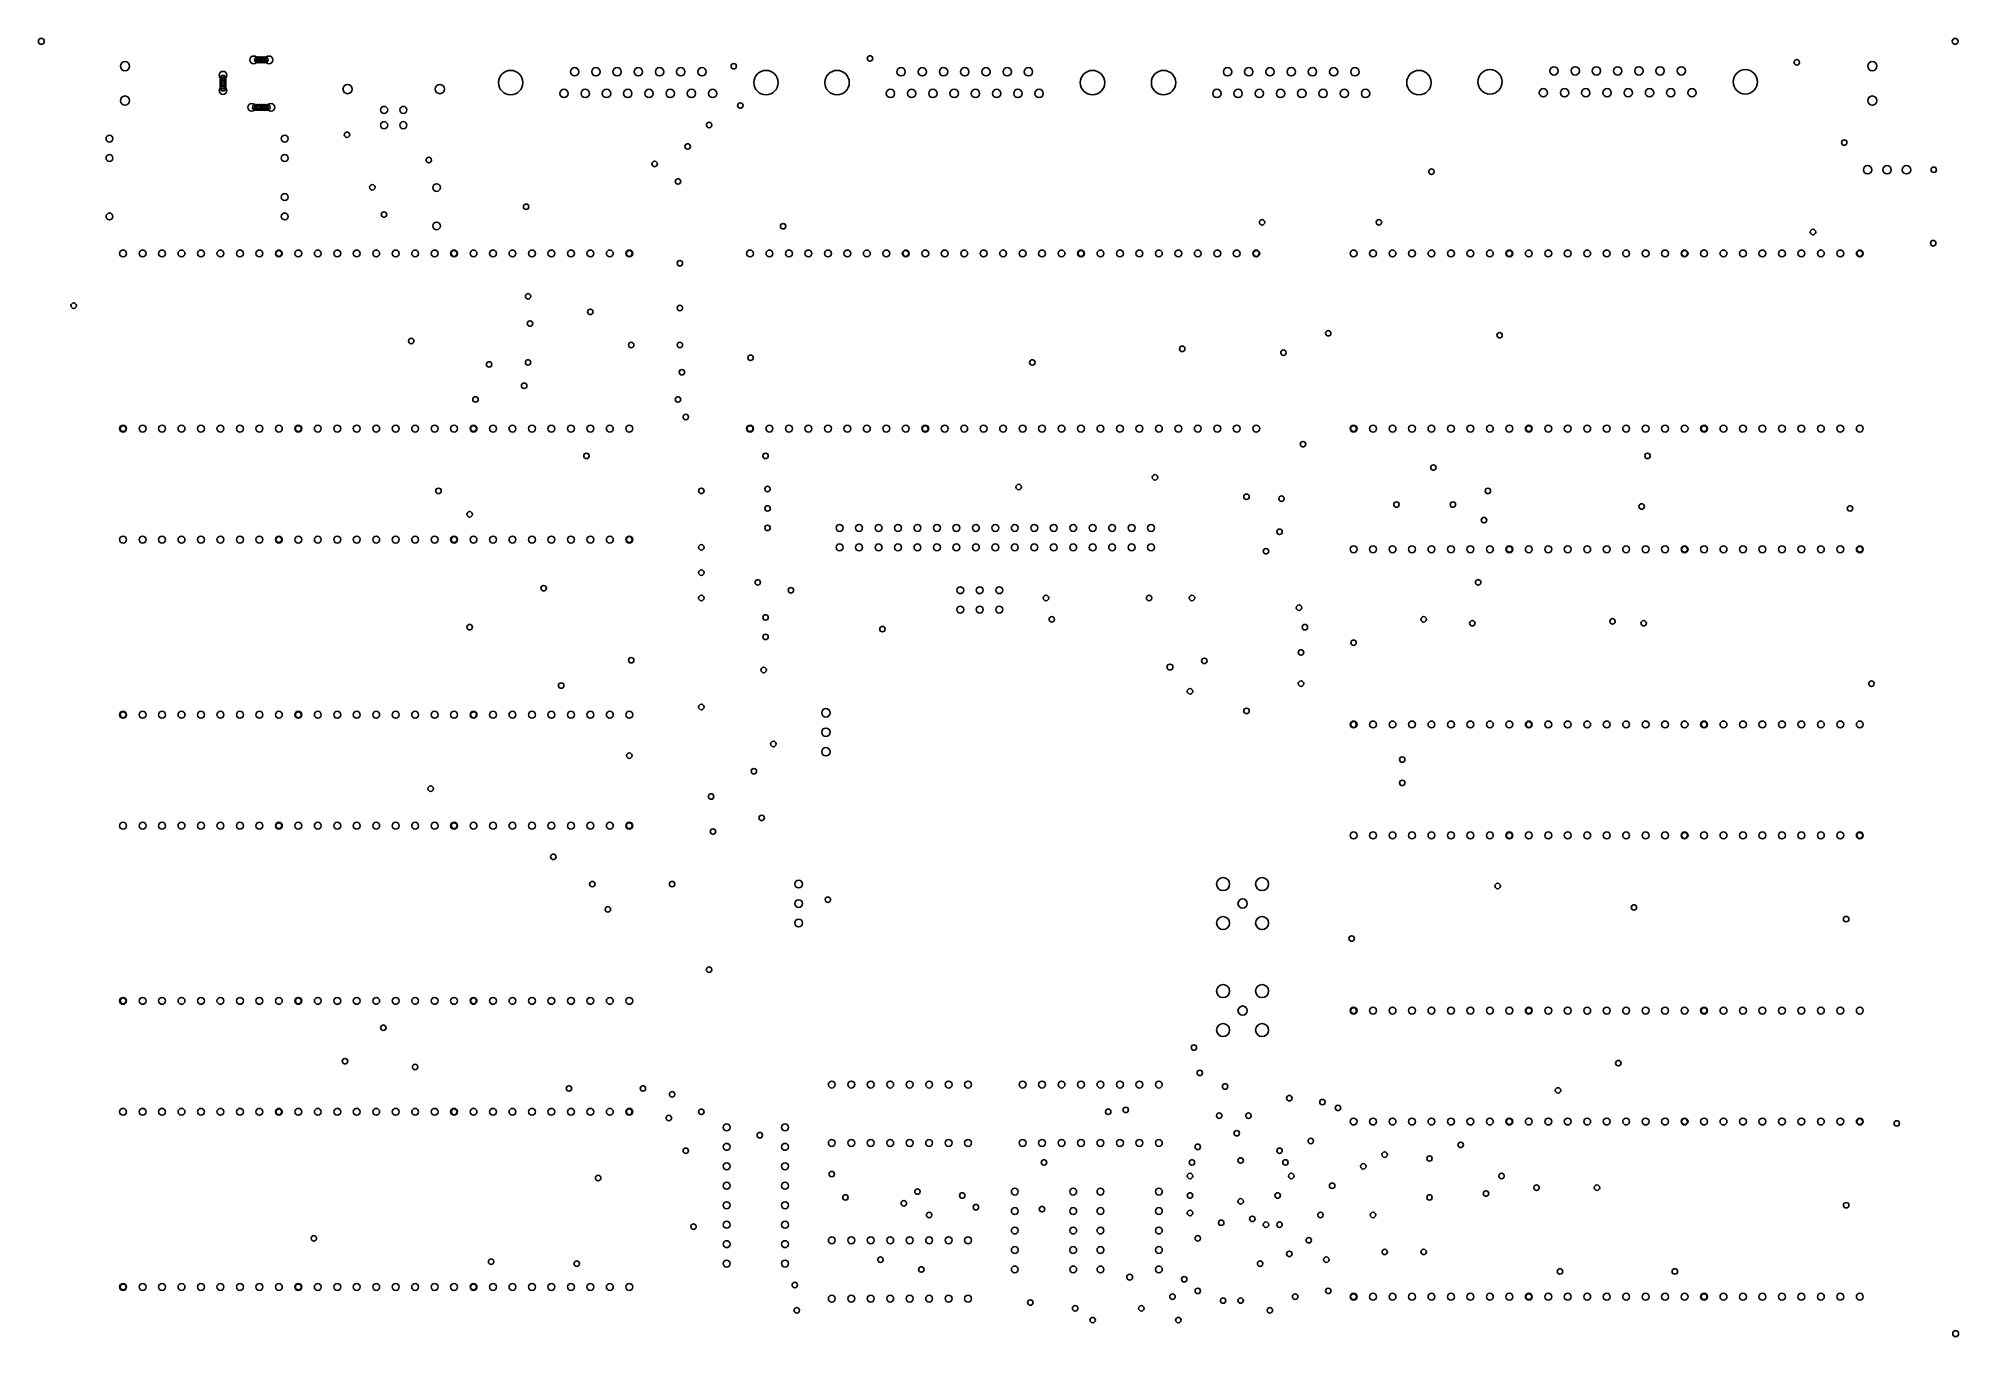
# Model space of a CAD drawing. Extents: x 156 to 406, y 35 to 205.
import ezdxf

# ---------------------------------------------------------------- set-up
doc = ezdxf.new("R2010")
doc.units = 0
doc.header["$MEASUREMENT"] = 0
doc.layers.get('0').update_dxf_attribs({"linetype": 'CONTINUOUS'})
doc.layers.add('TXT', color=1, linetype='CONTINUOUS')

# ---------------------------------------------------------------- blocks, each defined once
blk = doc.blocks.new('D9500')
blk.add_circle((0, 0), 0.35)
blk = doc.blocks.new('D9501')
blk.add_circle((0, 0), 0.356)
blk = doc.blocks.new('D9502')
blk.add_circle((0, 0), 0.381)
blk = doc.blocks.new('D9503')
blk.add_circle((0, 0), 0.45)
blk = doc.blocks.new('D9504')
blk.add_circle((0, 0), 0.46)
blk = doc.blocks.new('D9505')
blk.add_circle((0, 0), 0.5)
blk = doc.blocks.new('D9506')
blk.add_circle((0, 0), 0.545)
blk = doc.blocks.new('D9507')
blk.add_circle((0, 0), 0.55)
blk = doc.blocks.new('D9508')
blk.add_circle((0, 0), 0.6)
blk = doc.blocks.new('D9509')
blk.add_circle((0, 0), 0.85)
blk = doc.blocks.new('D9510')
blk.add_circle((0, 0), 1.59)

msp = doc.modelspace()

# ---------------------------------------------------------------- block references
at = {"layer": 'TXT'}
for name, p in [('D9502', (155.956312, 204.216408)), ('D9502', (405.638811, 204.216408)), ('D9508', (166.878334, 200.978402)), ('D9505', (183.658367, 201.796404)), ('D9502', (184.150368, 201.796404)), ('D9502', (184.404369, 201.796404)), ('D9502', (184.658369, 201.796404)), ('D9502', (184.91237, 201.796404)), ('D9502', (185.16637, 201.796404)), ('D9505', (185.658371, 201.796404)), ('D9510', (217.183434, 198.828398)), ('D9506', (225.533451, 200.2484)), ('D9506', (228.303457, 200.2484)), ('D9506', (231.073462, 200.2484)), ('D9506', (233.843468, 200.2484)), ('D9506', (236.613473, 200.2484)), ('D9506', (239.383479, 200.2484)), ('D9506', (242.153484, 200.2484)), ('D9501', (246.289493, 200.962402)), ('D9510', (250.503501, 198.828398)), ('D9510', (259.77092, 198.828398)), ('D9501', (264.069528, 201.978404)), ('D9506', (268.120936, 200.2484)), ('D9506', (270.890942, 200.2484)), ('D9506', (273.660847, 200.2484)), ('D9506', (276.430953, 200.2484)), ('D9506', (279.200858, 200.2484)), ('D9506', (281.970864, 200.2484)), ('D9506', (284.740869, 200.2484)), ('D9510', (293.090986, 198.828398)), ('D9510', (302.358305, 198.828398)), ('D9506', (310.708321, 200.2484)), ('D9506', (313.478327, 200.2484)), ('D9506', (316.248332, 200.2484)), ('D9506', (319.018338, 200.2484)), ('D9506', (321.788344, 200.2484)), ('D9506', (324.558349, 200.2484)), ('D9506', (327.328355, 200.2484)), ('D9510', (335.678371, 198.828398)), ('D9510', (344.94569, 198.928398)), ('D9506', (353.295707, 200.348401)), ('D9506', (356.065712, 200.348401)), ('D9506', (358.835718, 200.348401)), ('D9506', (361.605723, 200.348401)), ('D9506', (364.375729, 200.348401)), ('D9506', (367.145734, 200.348401)), ('D9506', (369.91574, 200.348401)), ('D9510', (378.265757, 198.928398)), ('D9501', (384.97377, 201.470403)), ('D9508', (394.82899, 200.978402)), ('D9505', (179.658359, 199.7964)), ('D9505', (179.658359, 197.796396)), ('D9502', (179.658359, 199.390399)), ('D9502', (179.658359, 199.136398)), ('D9502', (179.658359, 198.882398)), ('D9502', (179.658359, 198.796398)), ('D9502', (179.658359, 198.628397)), ('D9502', (179.658359, 198.374397)), ('D9502', (179.658359, 198.120396)), ('D9508', (195.910392, 197.980396)), ('D9508', (207.950416, 197.980396)), ('D9506', (224.148448, 197.408395)), ('D9506', (226.918454, 197.408395)), ('D9506', (229.688459, 197.408395)), ('D9506', (232.458465, 197.408395)), ('D9506', (235.22847, 197.408395)), ('D9506', (237.998476, 197.408395)), ('D9506', (240.768482, 197.408395)), ('D9506', (243.538487, 197.408395)), ('D9506', (266.735933, 197.408395)), ('D9506', (269.505839, 197.408395)), ('D9506', (272.275845, 197.408395)), ('D9506', (275.04585, 197.408395)), ('D9506', (277.815956, 197.408395)), ('D9506', (280.585961, 197.408395)), ('D9506', (283.355867, 197.408395)), ('D9506', (286.125872, 197.408395)), ('D9506', (309.323319, 197.408395)), ('D9506', (312.093324, 197.408395)), ('D9506', (314.86333, 197.408395)), ('D9506', (317.633335, 197.408395)), ('D9506', (320.403341, 197.408395)), ('D9506', (323.173346, 197.408395)), ('D9506', (325.943352, 197.408395)), ('D9506', (328.713357, 197.408395)), ('D9506', (351.910704, 197.508395)), ('D9506', (354.680709, 197.508395)), ('D9506', (357.450715, 197.508395)), ('D9506', (360.22072, 197.508395)), ('D9506', (362.990726, 197.508395)), ('D9506', (365.760732, 197.508395)), ('D9506', (368.530737, 197.508395)), ('D9506', (371.300743, 197.508395)), ('D9508', (166.878334, 196.482393)), ('D9505', (183.408367, 195.596391)), ('D9502', (183.896368, 195.596391)), ('D9502', (184.150368, 195.596391)), ('D9502', (184.404369, 195.596391)), ('D9502', (184.658369, 195.596391)), ('D9502', (184.91237, 195.596391)), ('D9502', (185.16637, 195.580391)), ('D9502', (185.420371, 195.596391)), ('D9505', (185.908372, 195.596391)), ('D9504', (200.680401, 195.270391)), ('D9504', (203.180406, 195.270391)), ('D9501', (247.142494, 195.834392)), ('D9508', (394.82899, 196.482393)), ('D9504', (200.680401, 193.270387)), ('D9504', (203.180406, 193.270387)), ('D9501', (243.078486, 193.294387)), ('D9503', (164.84633, 191.516383)), ('D9503', (187.706375, 191.516383)), ('D9501', (195.834392, 192.024384)), ('D9501', (240.284481, 190.500381)), ('D9501', (391.160782, 191.008382)), ('D9503', (164.84633, 188.976378)), ('D9503', (187.706375, 188.976378)), ('D9501', (206.502413, 188.722377)), ('D9501', (235.966472, 188.214376)), ('D9507', (394.208788, 187.452375)), ('D9507', (396.748793, 187.452375)), ('D9507', (399.288799, 187.452375)), ('D9501', (199.136398, 185.16637)), ('D9505', (207.518415, 185.12637)), ('D9501', (239.014478, 185.928372)), ('D9501', (337.312675, 187.198374)), ('D9501', (402.844806, 187.452375)), ('D9503', (187.706375, 183.896368)), ('D9501', (219.202438, 182.626365)), ('D9503', (164.84633, 181.356363)), ('D9503', (187.706375, 181.356363)), ('D9501', (200.660401, 181.610363)), ('D9505', (207.518415, 180.12636)), ('D9501', (252.730505, 180.08636)), ('D9501', (315.21463, 180.594361)), ('D9501', (330.454661, 180.594361)), ('D9501', (387.096774, 179.324359)), ('D9501', (402.778806, 177.873356)), ('D9503', (166.624333, 176.530353)), ('D9503', (169.164338, 176.530353)), ('D9503', (171.704343, 176.530353)), ('D9503', (174.244348, 176.530353)), ('D9503', (176.784354, 176.530353)), ('D9503', (179.324359, 176.530353)), ('D9503', (181.864364, 176.530353)), ('D9503', (184.404369, 176.530353)), ('D9503', (186.944374, 176.530353)), ('D9502', (186.944374, 176.530353)), ('D9503', (189.484379, 176.530353)), ('D9503', (192.024384, 176.530353)), ('D9503', (194.564389, 176.530353)), ('D9503', (197.104394, 176.530353)), ('D9503', (199.644399, 176.530353)), ('D9503', (202.184404, 176.530353)), ('D9503', (204.724409, 176.530353)), ('D9503', (207.264415, 176.530353)), ('D9503', (209.80442, 176.530353)), ('D9502', (209.80442, 176.530353)), ('D9503', (212.344425, 176.530353)), ('D9503', (214.88443, 176.530353)), ('D9503', (217.424435, 176.530353)), ('D9503', (219.96444, 176.530353)), ('D9503', (222.504445, 176.530353)), ('D9503', (225.04445, 176.530353)), ('D9503', (227.584455, 176.530353)), ('D9503', (230.12446, 176.530353)), ('D9503', (232.664465, 176.530353)), ('D9502', (232.664465, 176.530353)), ('D9501', (239.268479, 175.260351)), ('D9503', (248.412497, 176.530353)), ('D9503', (250.952502, 176.530353)), ('D9503', (253.492507, 176.530353)), ('D9503', (256.032512, 176.530353)), ('D9503', (258.572517, 176.530353)), ('D9503', (261.112522, 176.530353)), ('D9503', (263.652527, 176.530353)), ('D9503', (266.192532, 176.530353)), ('D9503', (268.732537, 176.530353)), ('D9502', (268.732537, 176.530353)), ('D9503', (271.272543, 176.530353)), ('D9503', (273.812548, 176.530353)), ('D9503', (276.352553, 176.530353)), ('D9503', (278.892558, 176.530353)), ('D9503', (281.432563, 176.530353)), ('D9503', (283.972568, 176.530353)), ('D9503', (286.512573, 176.530353)), ('D9503', (289.052578, 176.530353)), ('D9503', (291.592583, 176.530353)), ('D9502', (291.592583, 176.530353)), ('D9503', (294.132588, 176.530353)), ('D9503', (296.672593, 176.530353)), ('D9503', (299.212598, 176.530353)), ('D9503', (301.752604, 176.530353)), ('D9503', (304.292609, 176.530353)), ('D9503', (306.832614, 176.530353)), ('D9503', (309.372619, 176.530353)), ('D9503', (311.912624, 176.530353)), ('D9503', (314.452629, 176.530353)), ('D9502', (314.452629, 176.530353)), ('D9503', (327.152654, 176.530353)), ('D9503', (329.692659, 176.530353)), ('D9503', (332.232664, 176.530353)), ('D9503', (334.77267, 176.530353)), ('D9503', (337.312675, 176.530353)), ('D9503', (339.85268, 176.530353)), ('D9503', (342.392685, 176.530353)), ('D9503', (344.93269, 176.530353)), ('D9503', (347.472695, 176.530353)), ('D9502', (347.472695, 176.530353)), ('D9503', (350.0127, 176.530353)), ('D9503', (352.552705, 176.530353)), ('D9503', (355.09271, 176.530353)), ('D9503', (357.632715, 176.530353)), ('D9503', (360.17272, 176.530353)), ('D9503', (362.712725, 176.530353)), ('D9503', (365.252731, 176.530353)), ('D9503', (367.792736, 176.530353)), ('D9503', (370.332741, 176.530353)), ('D9502', (370.332741, 176.530353)), ('D9503', (372.872746, 176.530353)), ('D9503', (375.412751, 176.530353)), ('D9503', (377.952756, 176.530353)), ('D9503', (380.492761, 176.530353)), ('D9503', (383.032766, 176.530353)), ('D9503', (385.572771, 176.530353)), ('D9503', (388.112776, 176.530353)), ('D9503', (390.652781, 176.530353)), ('D9503', (393.192786, 176.530353)), ('D9502', (393.192786, 176.530353)), ('D9501', (219.456439, 170.942342)), ('D9501', (160.18332, 169.720339)), ('D9501', (227.584455, 168.910338)), ('D9501', (239.268479, 169.418339)), ('D9501', (204.216408, 165.10033)), ('D9501', (219.710439, 167.386335)), ('D9501', (323.850648, 166.116332)), ('D9501', (346.202692, 165.862332)), ('D9501', (232.918466, 164.592329)), ('D9501', (239.268479, 164.592329)), ('D9501', (248.478097, 162.913126)), ('D9501', (304.80061, 164.084328)), ('D9501', (318.008636, 163.576327)), ('D9501', (214.376429, 162.052324)), ('D9501', (219.456439, 162.306325)), ('D9501', (239.522479, 161.036322)), ('D9501', (285.24257, 162.306325)), ('D9501', (212.598425, 157.480315)), ('D9501', (218.948438, 159.258319)), ('D9501', (239.014478, 157.480315)), ('D9501', (240.03048, 155.19431)), ('D9503', (166.624333, 153.670307)), ('D9502', (166.624333, 153.670307)), ('D9503', (169.164338, 153.670307)), ('D9503', (171.704343, 153.670307)), ('D9503', (174.244348, 153.670307)), ('D9503', (176.784354, 153.670307)), ('D9503', (179.324359, 153.670307)), ('D9503', (181.864364, 153.670307)), ('D9503', (184.404369, 153.670307)), ('D9503', (186.944374, 153.670307)), ('D9503', (189.484379, 153.670307)), ('D9502', (189.484379, 153.670307)), ('D9503', (192.024384, 153.670307)), ('D9503', (194.564389, 153.670307)), ('D9503', (197.104394, 153.670307)), ('D9503', (199.644399, 153.670307)), ('D9503', (202.184404, 153.670307)), ('D9503', (204.724409, 153.670307)), ('D9503', (207.264415, 153.670307)), ('D9503', (209.80442, 153.670307)), ('D9503', (212.344425, 153.670307)), ('D9502', (212.344425, 153.670307)), ('D9503', (214.88443, 153.670307)), ('D9503', (217.424435, 153.670307)), ('D9503', (219.96444, 153.670307)), ('D9503', (222.504445, 153.670307)), ('D9503', (225.04445, 153.670307)), ('D9503', (227.584455, 153.670307)), ('D9503', (230.12446, 153.670307)), ('D9503', (232.664465, 153.670307)), ('D9503', (248.412497, 153.670307)), ('D9502', (248.412497, 153.670307)), ('D9503', (250.952502, 153.670307)), ('D9503', (253.492507, 153.670307)), ('D9503', (256.032512, 153.670307)), ('D9503', (258.572517, 153.670307)), ('D9503', (261.112522, 153.670307)), ('D9503', (263.652527, 153.670307)), ('D9503', (266.192532, 153.670307)), ('D9503', (268.732537, 153.670307)), ('D9503', (271.272543, 153.670307)), ('D9502', (271.272543, 153.670307)), ('D9503', (273.812548, 153.670307)), ('D9503', (276.352553, 153.670307)), ('D9503', (278.892558, 153.670307)), ('D9503', (281.432563, 153.670307)), ('D9503', (283.972568, 153.670307)), ('D9503', (286.512573, 153.670307)), ('D9503', (289.052578, 153.670307)), ('D9503', (291.592583, 153.670307)), ('D9503', (294.132588, 153.670307)), ('D9503', (296.672593, 153.670307)), ('D9503', (299.212598, 153.670307)), ('D9503', (301.752604, 153.670307)), ('D9503', (304.292609, 153.670307)), ('D9503', (306.832614, 153.670307)), ('D9503', (309.372619, 153.670307)), ('D9503', (311.912624, 153.670307)), ('D9503', (314.452629, 153.670307)), ('D9503', (327.152654, 153.670307)), ('D9502', (327.152654, 153.670307)), ('D9503', (329.692659, 153.670307)), ('D9503', (332.232664, 153.670307)), ('D9503', (334.77267, 153.670307)), ('D9503', (337.312675, 153.670307)), ('D9503', (339.85268, 153.670307)), ('D9503', (342.392685, 153.670307)), ('D9503', (344.93269, 153.670307)), ('D9503', (347.472695, 153.670307)), ('D9503', (350.0127, 153.670307)), ('D9502', (350.0127, 153.670307)), ('D9503', (352.552705, 153.670307)), ('D9503', (355.09271, 153.670307)), ('D9503', (357.632715, 153.670307)), ('D9503', (360.17272, 153.670307)), ('D9503', (362.712725, 153.670307)), ('D9503', (365.252731, 153.670307)), ('D9503', (367.792736, 153.670307)), ('D9503', (370.332741, 153.670307)), ('D9503', (372.872746, 153.670307)), ('D9502', (372.872746, 153.670307)), ('D9503', (375.412751, 153.670307)), ('D9503', (377.952756, 153.670307)), ('D9503', (380.492761, 153.670307)), ('D9503', (383.032766, 153.670307)), ('D9503', (385.572771, 153.670307)), ('D9503', (388.112776, 153.670307)), ('D9503', (390.652781, 153.670307)), ('D9503', (393.192786, 153.670307)), ('D9501', (227.076454, 150.1143)), ('D9501', (250.444501, 150.1143)), ('D9501', (320.548641, 151.638303)), ('D9501', (365.506731, 150.1143)), ('D9501', (337.566675, 148.590297)), ('D9501', (207.772416, 145.542291)), ('D9501', (242.062484, 145.542291)), ('D9501', (250.698501, 145.796292)), ('D9501', (283.464567, 146.050292)), ('D9501', (301.244602, 147.320295)), ('D9501', (344.678689, 145.542291)), ('D9501', (211.836424, 142.494285)), ('D9501', (250.698501, 143.256287)), ('D9501', (313.182626, 144.78029)), ('D9501', (317.754636, 144.526289)), ('D9501', (332.740665, 143.764288)), ('D9501', (340.10668, 143.764288)), ('D9501', (364.744729, 143.510287)), ('D9501', (391.922784, 143.256287)), ('D9501', (250.698501, 140.716281)), ('D9503', (260.09652, 140.716281)), ('D9503', (262.636525, 140.716281)), ('D9503', (265.17653, 140.716281)), ('D9503', (267.716535, 140.716281)), ('D9503', (270.256541, 140.716281)), ('D9503', (272.796546, 140.716281)), ('D9503', (275.336551, 140.716281)), ('D9503', (277.876556, 140.716281)), ('D9503', (280.416561, 140.716281)), ('D9503', (282.956566, 140.716281)), ('D9503', (285.496571, 140.716281)), ('D9503', (288.036576, 140.716281)), ('D9503', (290.576581, 140.716281)), ('D9503', (293.116586, 140.716281)), ('D9503', (295.656591, 140.716281)), ('D9503', (298.196596, 140.716281)), ('D9503', (300.736601, 140.716281)), ('D9501', (317.500635, 140.20828)), ('D9501', (344.170688, 141.732283)), ('D9503', (166.624333, 139.192278)), ('D9503', (169.164338, 139.192278)), ('D9503', (171.704343, 139.192278)), ('D9503', (174.244348, 139.192278)), ('D9503', (176.784354, 139.192278)), ('D9503', (179.324359, 139.192278)), ('D9503', (181.864364, 139.192278)), ('D9503', (184.404369, 139.192278)), ('D9503', (186.944374, 139.192278)), ('D9502', (186.944374, 139.192278)), ('D9503', (189.484379, 139.192278)), ('D9503', (192.024384, 139.192278)), ('D9503', (194.564389, 139.192278)), ('D9503', (197.104394, 139.192278)), ('D9503', (199.644399, 139.192278)), ('D9503', (202.184404, 139.192278)), ('D9503', (204.724409, 139.192278)), ('D9503', (207.264415, 139.192278)), ('D9503', (209.80442, 139.192278)), ('D9502', (209.80442, 139.192278)), ('D9503', (212.344425, 139.192278)), ('D9503', (214.88443, 139.192278)), ('D9503', (217.424435, 139.192278)), ('D9503', (219.96444, 139.192278)), ('D9503', (222.504445, 139.192278)), ('D9503', (225.04445, 139.192278)), ('D9503', (227.584455, 139.192278)), ('D9503', (230.12446, 139.192278)), ('D9503', (232.664465, 139.192278)), ('D9502', (232.664465, 139.192278)), ('D9501', (242.062484, 138.176276)), ('D9503', (260.09652, 138.176276)), ('D9503', (262.636525, 138.176276)), ('D9503', (265.17653, 138.176276)), ('D9503', (267.716535, 138.176276)), ('D9503', (270.256541, 138.176276)), ('D9503', (272.796546, 138.176276)), ('D9503', (275.336551, 138.176276)), ('D9503', (277.876556, 138.176276)), ('D9503', (280.416561, 138.176276)), ('D9503', (282.956566, 138.176276)), ('D9503', (285.496571, 138.176276)), ('D9503', (288.036576, 138.176276)), ('D9503', (290.576581, 138.176276)), ('D9503', (293.116586, 138.176276)), ('D9503', (295.656591, 138.176276)), ('D9503', (298.196596, 138.176276)), ('D9503', (300.736601, 138.176276)), ('D9501', (315.722631, 137.668275)), ('D9503', (327.152654, 137.922276)), ('D9503', (329.692659, 137.922276)), ('D9503', (332.232664, 137.922276)), ('D9503', (334.77267, 137.922276)), ('D9503', (337.312675, 137.922276)), ('D9503', (339.85268, 137.922276)), ('D9503', (342.392685, 137.922276)), ('D9503', (344.93269, 137.922276)), ('D9503', (347.472695, 137.922276)), ('D9502', (347.472695, 137.922276)), ('D9503', (350.0127, 137.922276)), ('D9503', (352.552705, 137.922276)), ('D9503', (355.09271, 137.922276)), ('D9503', (357.632715, 137.922276)), ('D9503', (360.17272, 137.922276)), ('D9503', (362.712725, 137.922276)), ('D9503', (365.252731, 137.922276)), ('D9503', (367.792736, 137.922276)), ('D9503', (370.332741, 137.922276)), ('D9502', (370.332741, 137.922276)), ('D9503', (372.872746, 137.922276)), ('D9503', (375.412751, 137.922276)), ('D9503', (377.952756, 137.922276)), ('D9503', (380.492761, 137.922276)), ('D9503', (383.032766, 137.922276)), ('D9503', (385.572771, 137.922276)), ('D9503', (388.112776, 137.922276)), ('D9503', (390.652781, 137.922276)), ('D9503', (393.192786, 137.922276)), ('D9502', (393.192786, 137.922276)), ('D9501', (221.488443, 132.842266)), ('D9501', (242.062484, 134.87427)), ('D9501', (249.428499, 133.604267)), ('D9501', (253.746507, 132.588265)), ('D9503', (275.844552, 132.588265)), ('D9503', (278.384557, 132.588265)), ('D9503', (280.924562, 132.588265)), ('D9501', (343.408687, 133.604267)), ('D9501', (242.062484, 131.572263)), ('D9503', (275.844552, 130.04826)), ('D9503', (278.384557, 130.04826)), ('D9503', (280.924562, 130.04826)), ('D9501', (287.020574, 131.572263)), ('D9501', (300.482601, 131.572263)), ('D9501', (306.070612, 131.572263)), ('D9501', (320.04064, 130.302261)), ('D9501', (211.836424, 127.762256)), ('D9501', (250.444501, 129.032258)), ('D9501', (265.684531, 127.508255)), ('D9501', (287.782576, 128.778258)), ('D9501', (320.802642, 127.762256)), ('D9501', (336.296673, 128.778258)), ('D9501', (342.646685, 128.270257)), ('D9501', (360.934722, 128.524257)), ('D9501', (364.99873, 128.270257)), ('D9501', (250.444501, 126.492253)), ('D9501', (327.152654, 125.730251)), ('D9501', (232.918466, 123.444247)), ('D9502', (303.202606, 122.560245)), ('D9501', (307.676115, 123.362747)), ('D9501', (320.294641, 124.460249)), ('D9501', (223.774448, 120.14224)), ('D9501', (250.1905, 122.174244)), ('D9501', (320.294641, 120.396241)), ('D9501', (394.716789, 120.396241)), ('D9501', (305.816612, 119.380239)), ('D9503', (166.624333, 116.332233)), ('D9502', (166.624333, 116.332233)), ('D9503', (169.164338, 116.332233)), ('D9503', (171.704343, 116.332233)), ('D9503', (174.244348, 116.332233)), ('D9503', (176.784354, 116.332233)), ('D9503', (179.324359, 116.332233)), ('D9503', (181.864364, 116.332233)), ('D9503', (184.404369, 116.332233)), ('D9503', (186.944374, 116.332233)), ('D9503', (189.484379, 116.332233)), ('D9502', (189.484379, 116.332233)), ('D9503', (192.024384, 116.332233)), ('D9503', (194.564389, 116.332233)), ('D9503', (197.104394, 116.332233)), ('D9503', (199.644399, 116.332233)), ('D9503', (202.184404, 116.332233)), ('D9503', (204.724409, 116.332233)), ('D9503', (207.264415, 116.332233)), ('D9503', (209.80442, 116.332233)), ('D9503', (212.344425, 116.332233)), ('D9502', (212.344425, 116.332233)), ('D9503', (214.88443, 116.332233)), ('D9503', (217.424435, 116.332233)), ('D9503', (219.96444, 116.332233)), ('D9503', (222.504445, 116.332233)), ('D9503', (225.04445, 116.332233)), ('D9503', (227.584455, 116.332233)), ('D9503', (230.12446, 116.332233)), ('D9503', (232.664465, 116.332233)), ('D9501', (242.062484, 117.348235)), ('D9507', (258.318517, 116.586233)), ('D9501', (313.182626, 116.840234)), ('D9503', (327.152654, 115.06223)), ('D9502', (327.152654, 115.06223)), ('D9503', (329.692659, 115.06223)), ('D9503', (332.232664, 115.06223)), ('D9503', (334.77267, 115.06223)), ('D9503', (337.312675, 115.06223)), ('D9503', (339.85268, 115.06223)), ('D9503', (342.392685, 115.06223)), ('D9503', (344.93269, 115.06223)), ('D9503', (347.472695, 115.06223)), ('D9503', (350.0127, 115.06223)), ('D9502', (350.0127, 115.06223)), ('D9503', (352.552705, 115.06223)), ('D9503', (355.09271, 115.06223)), ('D9503', (357.632715, 115.06223)), ('D9503', (360.17272, 115.06223)), ('D9503', (362.712725, 115.06223)), ('D9503', (365.252731, 115.06223)), ('D9503', (367.792736, 115.06223)), ('D9503', (370.332741, 115.06223)), ('D9503', (372.872746, 115.06223)), ('D9502', (372.872746, 115.06223)), ('D9503', (375.412751, 115.06223)), ('D9503', (377.952756, 115.06223)), ('D9503', (380.492761, 115.06223)), ('D9503', (383.032766, 115.06223)), ('D9503', (385.572771, 115.06223)), ('D9503', (388.112776, 115.06223)), ('D9503', (390.652781, 115.06223)), ('D9503', (393.192786, 115.06223)), ('D9501', (251.460503, 112.522225)), ('D9507', (258.318517, 114.046228)), ('D9501', (232.664465, 110.998222)), ('D9507', (258.318517, 111.506223)), ('D9501', (333.502667, 110.490221)), ('D9501', (248.920498, 108.966218)), ('D9501', (333.502667, 107.442215)), ('D9501', (206.756414, 106.680213)), ('D9501', (243.332487, 105.664211)), ('D9501', (249.9365, 102.870206)), ('D9503', (166.624333, 101.854204)), ('D9503', (169.164338, 101.854204)), ('D9503', (171.704343, 101.854204)), ('D9503', (174.244348, 101.854204)), ('D9503', (176.784354, 101.854204)), ('D9503', (179.324359, 101.854204)), ('D9503', (181.864364, 101.854204)), ('D9503', (184.404369, 101.854204)), ('D9503', (186.944374, 101.854204)), ('D9502', (186.944374, 101.854204)), ('D9503', (189.484379, 101.854204)), ('D9503', (192.024384, 101.854204)), ('D9503', (194.564389, 101.854204)), ('D9503', (197.104394, 101.854204)), ('D9503', (199.644399, 101.854204)), ('D9503', (202.184404, 101.854204)), ('D9503', (204.724409, 101.854204)), ('D9503', (207.264415, 101.854204)), ('D9503', (209.80442, 101.854204)), ('D9502', (209.80442, 101.854204)), ('D9503', (212.344425, 101.854204)), ('D9503', (214.88443, 101.854204)), ('D9503', (217.424435, 101.854204)), ('D9503', (219.96444, 101.854204)), ('D9503', (222.504445, 101.854204)), ('D9503', (225.04445, 101.854204)), ('D9503', (227.584455, 101.854204)), ('D9503', (230.12446, 101.854204)), ('D9503', (232.664465, 101.854204)), ('D9502', (232.664465, 101.854204)), ('D9501', (243.586487, 101.092202)), ('D9503', (327.152654, 100.584201)), ('D9503', (329.692659, 100.584201)), ('D9503', (332.232664, 100.584201)), ('D9503', (334.77267, 100.584201)), ('D9503', (337.312675, 100.584201)), ('D9503', (339.85268, 100.584201)), ('D9503', (342.392685, 100.584201)), ('D9503', (344.93269, 100.584201)), ('D9503', (347.472695, 100.584201)), ('D9502', (347.472695, 100.584201)), ('D9503', (350.0127, 100.584201)), ('D9503', (352.552705, 100.584201)), ('D9503', (355.09271, 100.584201)), ('D9503', (357.632715, 100.584201)), ('D9503', (360.17272, 100.584201)), ('D9503', (362.712725, 100.584201)), ('D9503', (365.252731, 100.584201)), ('D9503', (367.792736, 100.584201)), ('D9503', (370.332741, 100.584201)), ('D9502', (370.332741, 100.584201)), ('D9503', (372.872746, 100.584201)), ('D9503', (375.412751, 100.584201)), ('D9503', (377.952756, 100.584201)), ('D9503', (380.492761, 100.584201)), ('D9503', (383.032766, 100.584201)), ('D9503', (385.572771, 100.584201)), ('D9503', (388.112776, 100.584201)), ('D9503', (390.652781, 100.584201)), ('D9503', (393.192786, 100.584201)), ('D9502', (393.192786, 100.584201)), ('D9501', (222.758446, 97.790196)), ('D9501', (227.838456, 94.234188)), ('D9501', (238.252477, 94.234188)), ('D9505', (254.76251, 94.234188)), ('D9509', (310.13462, 94.234188)), ('D9509', (315.21463, 94.234188)), ('D9501', (345.948692, 93.980188)), ('D9501', (229.87046, 90.932182)), ('D9505', (254.76251, 91.694183)), ('D9501', (258.572517, 92.202184)), ('D9508', (312.674625, 91.694183)), ('D9501', (363.728727, 91.186182)), ('D9505', (254.76251, 89.154178)), ('D9509', (310.13462, 89.154178)), ('D9509', (315.21463, 89.154178)), ('D9501', (391.414783, 89.662179)), ('D9501', (326.898654, 87.122174)), ('D9501', (243.078486, 83.058166)), ('D9509', (310.13462, 80.264161)), ('D9509', (315.21463, 80.264161)), ('D9503', (166.624333, 78.994158)), ('D9502', (166.624333, 78.994158)), ('D9503', (169.164338, 78.994158)), ('D9503', (171.704343, 78.994158)), ('D9503', (174.244348, 78.994158)), ('D9503', (176.784354, 78.994158)), ('D9503', (179.324359, 78.994158)), ('D9503', (181.864364, 78.994158)), ('D9503', (184.404369, 78.994158)), ('D9503', (186.944374, 78.994158)), ('D9503', (189.484379, 78.994158)), ('D9502', (189.484379, 78.994158)), ('D9503', (192.024384, 78.994158)), ('D9503', (194.564389, 78.994158)), ('D9503', (197.104394, 78.994158)), ('D9503', (199.644399, 78.994158)), ('D9503', (202.184404, 78.994158)), ('D9503', (204.724409, 78.994158)), ('D9503', (207.264415, 78.994158)), ('D9503', (209.80442, 78.994158)), ('D9503', (212.344425, 78.994158)), ('D9502', (212.344425, 78.994158)), ('D9503', (214.88443, 78.994158)), ('D9503', (217.424435, 78.994158)), ('D9503', (219.96444, 78.994158)), ('D9503', (222.504445, 78.994158)), ('D9503', (225.04445, 78.994158)), ('D9503', (227.584455, 78.994158)), ('D9503', (230.12446, 78.994158)), ('D9503', (232.664465, 78.994158)), ('D9508', (312.674625, 77.724155)), ('D9503', (327.152654, 77.724155)), ('D9502', (327.152654, 77.724155)), ('D9503', (329.692659, 77.724155)), ('D9503', (332.232664, 77.724155)), ('D9503', (334.77267, 77.724155)), ('D9503', (337.312675, 77.724155)), ('D9503', (339.85268, 77.724155)), ('D9503', (342.392685, 77.724155)), ('D9503', (344.93269, 77.724155)), ('D9503', (347.472695, 77.724155)), ('D9503', (350.0127, 77.724155)), ('D9502', (350.0127, 77.724155)), ('D9503', (352.552705, 77.724155)), ('D9503', (355.09271, 77.724155)), ('D9503', (357.632715, 77.724155)), ('D9503', (360.17272, 77.724155)), ('D9503', (362.712725, 77.724155)), ('D9503', (365.252731, 77.724155)), ('D9503', (367.792736, 77.724155)), ('D9503', (370.332741, 77.724155)), ('D9503', (372.872746, 77.724155)), ('D9502', (372.872746, 77.724155)), ('D9503', (375.412751, 77.724155)), ('D9503', (377.952756, 77.724155)), ('D9503', (380.492761, 77.724155)), ('D9503', (383.032766, 77.724155)), ('D9503', (385.572771, 77.724155)), ('D9503', (388.112776, 77.724155)), ('D9503', (390.652781, 77.724155)), ('D9503', (393.192786, 77.724155)), ('D9501', (200.569401, 75.486151)), ('D9509', (310.13462, 75.18415)), ('D9509', (315.21463, 75.18415)), ('D9501', (306.324613, 72.898146)), ('D9501', (195.580391, 71.120142)), ('D9501', (204.724409, 70.358141)), ('D9501', (361.696723, 70.866142)), ('D9501', (224.79045, 67.564135)), ('D9501', (234.442469, 67.564135)), ('D9503', (259.080518, 68.072136)), ('D9503', (261.620523, 68.072136)), ('D9503', (264.160528, 68.072136)), ('D9503', (266.700533, 68.072136)), ('D9503', (269.240538, 68.072136)), ('D9503', (271.780544, 68.072136)), ('D9503', (274.320549, 68.072136)), ('D9503', (276.860554, 68.072136)), ('D9503', (283.972568, 68.072136)), ('D9503', (286.512573, 68.072136)), ('D9503', (289.052578, 68.072136)), ('D9503', (291.592583, 68.072136)), ('D9503', (294.132588, 68.072136)), ('D9503', (296.672593, 68.072136)), ('D9503', (299.212598, 68.072136)), ('D9503', (301.752604, 68.072136)), ('D9501', (307.086614, 69.596139)), ('D9501', (310.388621, 67.818136)), ('D9501', (353.822708, 67.310135)), ('D9501', (238.252477, 66.802134)), ('D9501', (318.770638, 66.294133)), ('D9501', (323.088646, 65.786132)), ('D9501', (325.12065, 65.02413)), ('D9503', (166.624333, 64.516129)), ('D9503', (169.164338, 64.516129)), ('D9503', (171.704343, 64.516129)), ('D9503', (174.244348, 64.516129)), ('D9503', (176.784354, 64.516129)), ('D9503', (179.324359, 64.516129)), ('D9503', (181.864364, 64.516129)), ('D9503', (184.404369, 64.516129)), ('D9503', (186.944374, 64.516129)), ('D9502', (186.944374, 64.516129)), ('D9503', (189.484379, 64.516129)), ('D9503', (192.024384, 64.516129)), ('D9503', (194.564389, 64.516129)), ('D9503', (197.104394, 64.516129)), ('D9503', (199.644399, 64.516129)), ('D9503', (202.184404, 64.516129)), ('D9503', (204.724409, 64.516129)), ('D9503', (207.264415, 64.516129)), ('D9503', (209.80442, 64.516129)), ('D9502', (209.80442, 64.516129)), ('D9503', (212.344425, 64.516129)), ('D9503', (214.88443, 64.516129)), ('D9503', (217.424435, 64.516129)), ('D9503', (219.96444, 64.516129)), ('D9503', (222.504445, 64.516129)), ('D9503', (225.04445, 64.516129)), ('D9503', (227.584455, 64.516129)), ('D9503', (230.12446, 64.516129)), ('D9503', (232.664465, 64.516129)), ('D9502', (232.664465, 64.516129)), ('D9501', (237.820676, 63.703327)), ('D9501', (242.062484, 64.516129)), ('D9503', (245.364491, 62.484125)), ('D9503', (252.984506, 62.484125)), ('D9501', (295.14859, 64.516129)), ('D9501', (297.434595, 64.77013)), ('D9501', (309.626619, 64.008128)), ('D9501', (313.436627, 64.008128)), ('D9503', (327.152654, 63.246126)), ('D9503', (329.692659, 63.246126)), ('D9503', (332.232664, 63.246126)), ('D9503', (334.77267, 63.246126)), ('D9503', (337.312675, 63.246126)), ('D9503', (339.85268, 63.246126)), ('D9503', (342.392685, 63.246126)), ('D9503', (344.93269, 63.246126)), ('D9503', (347.472695, 63.246126)), ('D9502', (347.472695, 63.246126)), ('D9503', (350.0127, 63.246126)), ('D9503', (352.552705, 63.246126)), ('D9503', (355.09271, 63.246126)), ('D9503', (357.632715, 63.246126)), ('D9503', (360.17272, 63.246126)), ('D9503', (362.712725, 63.246126)), ('D9503', (365.252731, 63.246126)), ('D9503', (367.792736, 63.246126)), ('D9503', (370.332741, 63.246126)), ('D9502', (370.332741, 63.246126)), ('D9503', (372.872746, 63.246126)), ('D9503', (375.412751, 63.246126)), ('D9503', (377.952756, 63.246126)), ('D9503', (380.492761, 63.246126)), ('D9503', (383.032766, 63.246126)), ('D9503', (385.572771, 63.246126)), ('D9503', (388.112776, 63.246126)), ('D9503', (390.652781, 63.246126)), ('D9503', (393.192786, 63.246126)), ('D9502', (393.192786, 63.246126)), ('D9501', (398.018796, 62.992126)), ('D9503', (245.364491, 59.94412)), ('D9501', (249.682499, 61.468123)), ('D9503', (252.984506, 59.94412)), ('D9503', (259.080518, 60.452121)), ('D9503', (261.620523, 60.452121)), ('D9503', (264.160528, 60.452121)), ('D9503', (266.700533, 60.452121)), ('D9503', (269.240538, 60.452121)), ('D9503', (271.780544, 60.452121)), ('D9503', (274.320549, 60.452121)), ('D9503', (276.860554, 60.452121)), ('D9503', (283.972568, 60.452121)), ('D9503', (286.512573, 60.452121)), ('D9503', (289.052578, 60.452121)), ('D9503', (291.592583, 60.452121)), ('D9503', (294.132588, 60.452121)), ('D9503', (296.672593, 60.452121)), ('D9503', (299.212598, 60.452121)), ('D9503', (301.752604, 60.452121)), ('D9501', (306.832614, 59.94412)), ('D9501', (311.912624, 61.722123)), ('D9501', (321.564643, 60.706121)), ('D9501', (341.122682, 60.19812)), ('D9501', (240.03048, 59.436119)), ('D9503', (245.364491, 57.404115)), ('D9503', (252.984506, 57.404115)), ('D9501', (286.766574, 57.912116)), ('D9501', (306.070612, 57.912116)), ('D9501', (312.420625, 58.166116)), ('D9501', (317.500635, 59.436119)), ('D9501', (318.262637, 57.912116)), ('D9501', (328.422657, 57.404115)), ('D9501', (331.216662, 58.928118)), ('D9500', (337.058674, 58.420117)), ('D9501', (228.600457, 55.880112)), ('D9503', (245.364491, 54.86411)), ('D9503', (252.984506, 54.86411)), ('D9501', (259.080518, 56.388113)), ('D9501', (305.816612, 56.134112)), ('D9501', (319.024638, 56.134112)), ('D9501', (324.358649, 54.86411)), ('D9501', (346.456693, 56.134112)), ('D9503', (245.364491, 52.324105)), ('D9503', (252.984506, 52.324105)), ('D9501', (260.858522, 53.340107)), ('D9501', (268.478537, 52.578105)), ('D9501', (270.256541, 54.102108)), ('D9501', (276.098552, 53.594107)), ('D9503', (282.956566, 54.102108)), ('D9503', (290.576581, 54.102108)), ('D9503', (294.132588, 54.102108)), ('D9503', (301.752604, 54.102108)), ('D9501', (305.816612, 53.594107)), ('D9501', (312.420625, 52.832106)), ('D9501', (317.246634, 53.594107)), ('D9500', (337.058674, 53.340107)), ('D9501', (344.424689, 53.848108)), ('D9501', (351.028702, 54.610109)), ('D9501', (358.902718, 54.610109)), ('D9501', (391.414783, 52.324105)), ('D9503', (245.364491, 49.7841)), ('D9503', (252.984506, 49.7841)), ('D9501', (271.780544, 51.054102)), ('D9501', (277.876556, 52.070104)), ('D9503', (282.956566, 51.562103)), ('D9501', (286.512573, 51.816104)), ('D9503', (290.576581, 51.562103)), ('D9503', (294.132588, 51.562103)), ('D9503', (301.752604, 51.562103)), ('D9501', (305.816612, 51.308103)), ('D9501', (309.88062, 50.0381)), ('D9501', (313.944628, 50.546101)), ('D9501', (315.722631, 49.7841)), ('D9501', (317.500635, 49.7841)), ('D9501', (322.834646, 51.054102)), ('D9501', (329.692659, 51.054102)), ('D9501', (191.516383, 48.006096)), ('D9501', (241.046482, 49.530099)), ('D9503', (245.364491, 47.244094)), ('D9503', (252.984506, 47.244094)), ('D9503', (259.080518, 47.752096)), ('D9503', (261.620523, 47.752096)), ('D9503', (264.160528, 47.752096)), ('D9503', (266.700533, 47.752096)), ('D9503', (269.240538, 47.752096)), ('D9503', (271.780544, 47.752096)), ('D9503', (274.320549, 47.752096)), ('D9503', (276.860554, 47.752096)), ('D9503', (282.956566, 49.022098)), ('D9503', (290.576581, 49.022098)), ('D9503', (294.132588, 49.022098)), ('D9503', (301.752604, 49.022098)), ('D9501', (306.832614, 48.006096)), ('D9501', (321.310643, 47.752096)), ('D9501', (214.630429, 44.95809)), ('D9503', (245.364491, 44.704089)), ('D9503', (252.984506, 44.704089)), ('D9501', (265.430531, 45.21209)), ('D9503', (282.956566, 46.482093)), ('D9503', (290.576581, 46.482093)), ('D9503', (294.132588, 46.482093)), ('D9503', (301.752604, 46.482093)), ('D9501', (318.770638, 45.974092)), ('D9501', (323.596647, 45.21209)), ('D9500', (331.216662, 46.228092)), ('D9500', (336.296673, 46.228092)), ('D9501', (225.806452, 44.704089)), ('D9501', (270.764542, 43.942088)), ('D9503', (282.956566, 43.942088)), ('D9503', (290.576581, 43.942088)), ('D9503', (294.132588, 43.942088)), ('D9502', (297.942596, 42.926086)), ('D9503', (301.752604, 43.942088)), ('D9501', (305.05461, 42.672085)), ('D9501', (314.96063, 44.704089)), ('D9501', (354.076708, 43.688087)), ('D9501', (369.062738, 43.688087)), ('D9503', (166.624333, 41.656083)), ('D9502', (166.624333, 41.656083)), ('D9503', (169.164338, 41.656083)), ('D9503', (171.704343, 41.656083)), ('D9503', (174.244348, 41.656083)), ('D9503', (176.784354, 41.656083)), ('D9503', (179.324359, 41.656083)), ('D9503', (181.864364, 41.656083)), ('D9503', (184.404369, 41.656083)), ('D9503', (186.944374, 41.656083)), ('D9503', (189.484379, 41.656083)), ('D9502', (189.484379, 41.656083)), ('D9503', (192.024384, 41.656083)), ('D9503', (194.564389, 41.656083)), ('D9503', (197.104394, 41.656083)), ('D9503', (199.644399, 41.656083)), ('D9503', (202.184404, 41.656083)), ('D9503', (204.724409, 41.656083)), ('D9503', (207.264415, 41.656083)), ('D9503', (209.80442, 41.656083)), ('D9503', (212.344425, 41.656083)), ('D9502', (212.344425, 41.656083)), ('D9503', (214.88443, 41.656083)), ('D9503', (217.424435, 41.656083)), ('D9503', (219.96444, 41.656083)), ('D9503', (222.504445, 41.656083)), ('D9503', (225.04445, 41.656083)), ('D9503', (227.584455, 41.656083)), ('D9503', (230.12446, 41.656083)), ('D9503', (232.664465, 41.656083)), ('D9501', (254.254509, 41.910084)), ('D9503', (259.080518, 40.13208)), ('D9503', (261.620523, 40.13208)), ('D9503', (264.160528, 40.13208)), ('D9503', (266.700533, 40.13208)), ('D9503', (269.240538, 40.13208)), ('D9503', (271.780544, 40.13208)), ('D9503', (274.320549, 40.13208)), ('D9503', (276.860554, 40.13208)), ('D9501', (303.530607, 40.386081)), ('D9501', (306.832614, 41.148082)), ('D9501', (310.13462, 39.87808)), ('D9501', (312.420625, 39.87808)), ('D9501', (319.532639, 40.386081)), ('D9501', (323.850648, 41.148082)), ('D9503', (327.152654, 40.386081)), ('D9502', (327.152654, 40.386081)), ('D9503', (329.692659, 40.386081)), ('D9503', (332.232664, 40.386081)), ('D9503', (334.77267, 40.386081)), ('D9503', (337.312675, 40.386081)), ('D9503', (339.85268, 40.386081)), ('D9503', (342.392685, 40.386081)), ('D9503', (344.93269, 40.386081)), ('D9503', (347.472695, 40.386081)), ('D9503', (350.0127, 40.386081)), ('D9502', (350.0127, 40.386081)), ('D9503', (352.552705, 40.386081)), ('D9503', (355.09271, 40.386081)), ('D9503', (357.632715, 40.386081)), ('D9503', (360.17272, 40.386081)), ('D9503', (362.712725, 40.386081)), ('D9503', (365.252731, 40.386081)), ('D9503', (367.792736, 40.386081)), ('D9503', (370.332741, 40.386081)), ('D9503', (372.872746, 40.386081)), ('D9502', (372.872746, 40.386081)), ('D9503', (375.412751, 40.386081)), ('D9503', (377.952756, 40.386081)), ('D9503', (380.492761, 40.386081)), ('D9503', (383.032766, 40.386081)), ('D9503', (385.572771, 40.386081)), ('D9503', (388.112776, 40.386081)), ('D9503', (390.652781, 40.386081)), ('D9503', (393.192786, 40.386081)), ('D9501', (254.508509, 38.608077)), ('D9501', (284.98857, 39.624079)), ('D9501', (290.830582, 38.862078)), ('D9501', (293.116586, 37.338075)), ('D9501', (299.466599, 38.862078)), ('D9501', (304.292609, 37.338075)), ('D9501', (316.230632, 38.608077)), ('D9502', (405.702811, 35.560071))]:
    msp.add_blockref(name, p, dxfattribs=at)

doc.saveas('drawing.dxf')
